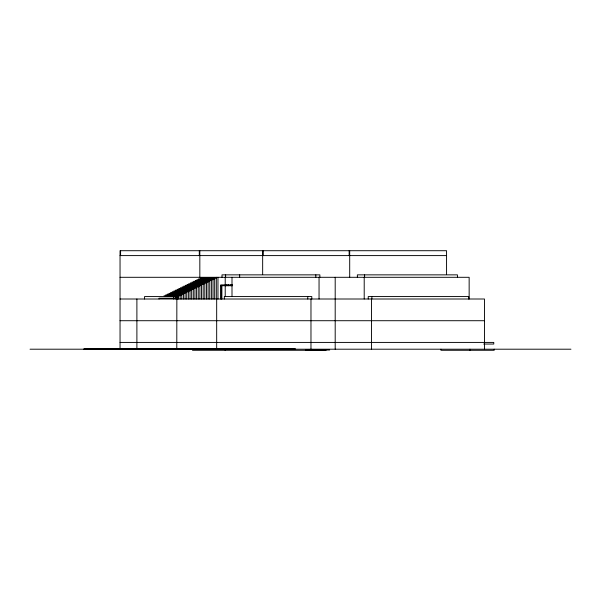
<?xml version="1.0" encoding="UTF-8"?>
<svg xmlns="http://www.w3.org/2000/svg" width="601" height="601" viewBox="0 0 601 601"><rect width="100%" height="100%" fill="white"/><g stroke="black" fill="none" stroke-linecap="round" stroke-linejoin="round"><path stroke-width="0.9" d="M120.042 255.598L446.566 255.598M120.042 277.301L469.148 277.301L469.148 299.005M200.171 278.105L216.322 278.105M198.525 278.909L214.677 278.909M196.88 279.713L213.032 279.713M195.235 280.517L211.387 280.517M193.59 281.321L209.741 281.321M191.952 282.124L208.096 282.124M190.307 282.928L206.459 282.928M188.661 283.732L204.813 283.732M187.016 284.536L203.168 284.536M232.617 284.897L220.717 284.897L220.717 299.005M185.371 285.34L201.523 285.34M220.717 285.715L232.617 285.715M183.726 286.144L199.878 286.144M182.08 286.947L198.232 286.947M180.435 287.751L196.587 287.751M178.79 288.555L194.942 288.555M177.152 289.359L193.297 289.359M175.507 290.163L191.659 290.163M173.862 290.967L190.014 290.967M172.217 291.77L188.368 291.77M170.571 292.574L186.723 292.574M168.926 293.378L185.078 293.378M183.433 294.182L167.281 294.182L167.281 295.79M165.636 294.986L181.787 294.986M163.99 295.79L180.142 295.79M178.497 296.594L144.556 296.563L144.556 299.005M176.859 297.397L175.214 297.397L175.214 299.005M175.214 298.201L159.062 298.201L159.062 299.005M120.042 299.005L484.474 299.005L484.474 349.204M120.042 320.716L484.474 320.716M120.042 342.42L493.774 342.42L493.774 344.042L483.685 344.042M30.05 349.204L570.95 349.204M305.368 350.015L329.694 350.015M326.065 350.285L192.523 350.285L192.523 349.204M494.18 349.204L494.18 350.285L440.954 350.285L440.954 349.204M469.967 349.204L469.967 350.285M468.735 299.005L468.735 296.563L368.24 296.563L368.24 299.005M457.444 277.301L457.444 274.86L357.362 274.86L357.362 277.301M446.566 274.589L446.566 250.715L120.042 250.715L120.042 349.204M371.869 296.563L371.869 299.005M371.456 299.005L371.456 349.204M364.612 274.86L364.612 277.301M364.206 277.301L364.206 299.005M349.699 250.715L349.699 277.301M349.151 250.715L349.151 255.598M335.193 277.301L335.193 349.204M319.867 277.301L319.867 274.86L222.002 274.86L222.002 277.301M319.048 277.301L319.048 299.005M315.825 274.86L315.825 277.301M311.791 299.005L311.791 296.563L224.338 296.563L224.338 299.005M310.972 299.005L310.972 349.204M307.757 296.563L307.757 299.005M273.41 348.655L273.41 349.474M263.2 250.715L263.2 255.598M262.66 250.715L262.66 274.589M239.664 274.86L239.664 277.301M232.001 277.301L232.001 296.293M231.287 284.897L231.287 285.715M230.807 284.897L230.807 285.715M228.455 284.897L228.455 285.715M227.967 284.897L227.967 285.715M226.246 284.897L226.246 285.715M225.758 284.897L225.758 285.715M225.63 274.86L225.63 277.301M225.217 277.301L225.217 296.293M225.157 349.204L225.157 350.285M221.867 285.715L221.867 299.005M221.258 285.715L221.258 299.005M217.968 277.301L217.968 299.005M216.676 299.005L216.676 349.204M216.322 277.301L216.322 299.005M214.677 278.105L214.677 299.005M213.032 278.909L213.032 299.005M211.387 279.713L211.387 299.005M209.741 280.517L209.741 299.005M208.096 281.321L208.096 299.005M206.459 282.124L206.459 299.005M204.813 282.928L204.813 299.005M203.168 283.732L203.168 299.005M201.523 284.536L201.523 299.005M199.832 250.715L199.832 277.301M199.878 285.34L199.878 299.005M199.292 250.715L199.292 255.598M198.232 286.144L198.232 299.005M196.587 286.947L196.587 299.005M194.942 287.751L194.942 299.005M193.297 288.555L193.297 299.005M191.659 289.359L191.659 299.005M190.014 290.163L190.014 299.005M188.368 290.967L188.368 299.005M186.723 291.77L186.723 299.005M185.078 292.574L185.078 299.005M183.433 293.378L183.433 299.005M181.787 294.182L181.787 299.005M180.142 294.986L180.142 299.005M178.497 295.79L178.497 299.005M178.339 348.655L178.339 349.474M177.603 296.563L177.603 299.005M176.859 296.594L176.784 349.204M173.569 296.563L173.569 299.005M169.655 348.655L169.655 349.474M150.641 348.655L150.641 349.474M138.666 348.655L138.666 349.474M136.893 299.005L136.893 349.204M120.591 250.715L120.591 255.598M117.563 348.655L117.563 349.474M295.001 348.655L84.012 348.655L84.012 349.474L295.001 349.474L295.001 348.655"/></g></svg>
